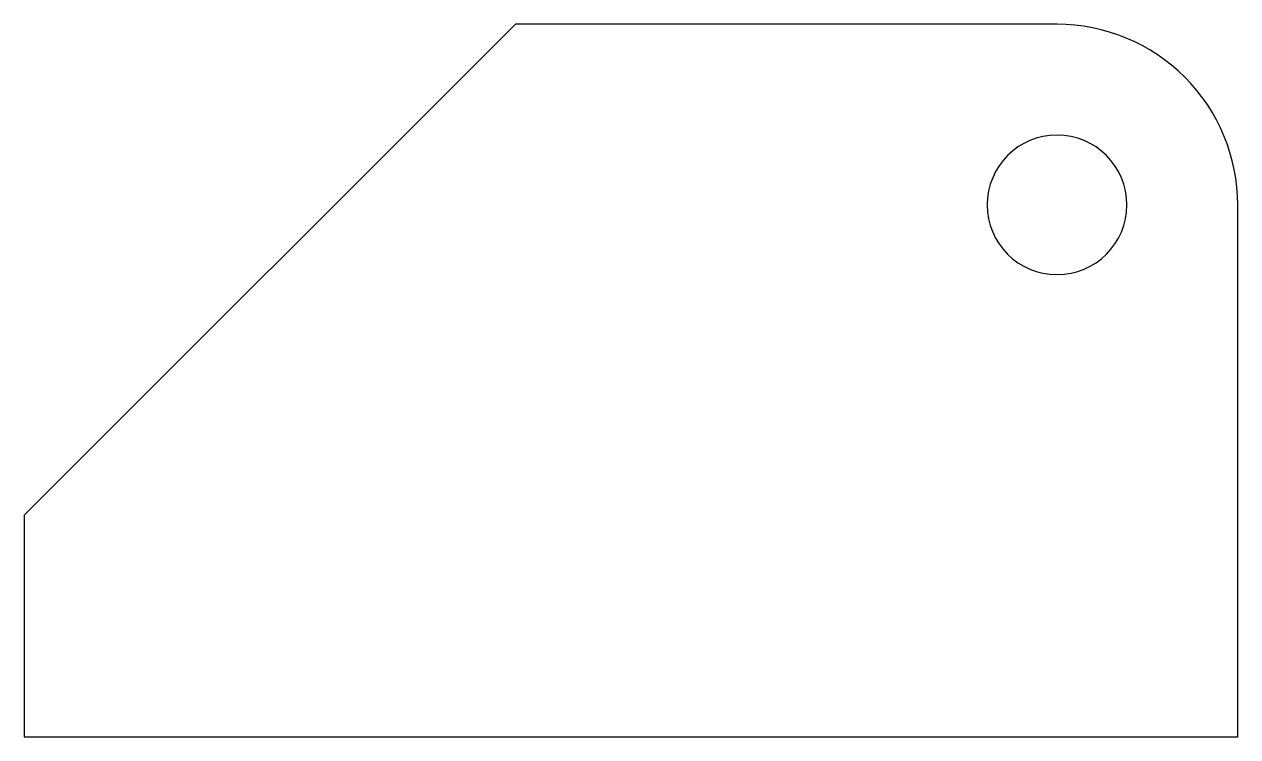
# Model space of a CAD drawing. Header units: inches. Extents: x 0 to 0.684, y 0 to 0.402.
import ezdxf

# ---------------------------------------------------------------- set-up
doc = ezdxf.new("R2010")
doc.units = ezdxf.units.IN

msp = doc.modelspace()

# ---------------------------------------------------------------- linework, layer by layer
at = {"layer": 'INTERIOR_PROFILES', "extrusion": (0, 0, -1)}
msp.add_circle((-0.58218, 0.3), 0.03937, dxfattribs=at)
at = {"layer": 'OUTER_PROFILES'}
msp.add_lwpolyline([(0.27687, 0.40187), (0, 0.125), (0, 0), (0.68405, 0), (0.68405, 0.3, 0.414214), (0.58218, 0.40187)], format="xyb", close=True, dxfattribs=at)

doc.saveas('drawing.dxf')
